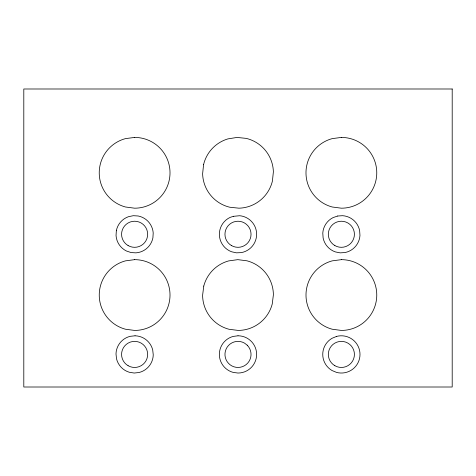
<?xml version="1.0" encoding="UTF-8"?>
<svg xmlns="http://www.w3.org/2000/svg" width="476" height="476" viewBox="0 0 476 476"><rect width="100%" height="100%" fill="white"/><g stroke="black" fill="none" stroke-linecap="round" stroke-linejoin="round"><path stroke-width="0.71" d="M116.34 230.711L116.043 235.566A18.623 18.623 0 0 0 126.455 251.013L131.067 252.56L135.916 252.857A18.623 18.623 0 0 0 152.909 237.833L153.207 232.984A18.623 18.623 0 0 0 138.189 215.991L133.334 215.693L128.568 216.663A18.623 18.623 0 0 0 116.34 230.711M203.579 164.589L202.621 173.776A35.391 35.391 0 0 0 229.777 207.233L238.97 208.185A35.391 35.391 0 0 0 272.421 181.029L273.379 171.842A35.391 35.391 0 0 0 246.223 138.385L237.03 137.433L227.909 138.891A35.391 35.391 0 0 0 203.579 164.589M203.764 286.07L202.609 295.239A35.391 35.391 0 0 0 229.033 329.273L238.196 330.427A35.391 35.391 0 0 0 272.236 304.009L273.391 294.846A35.391 35.391 0 0 0 246.967 260.806L237.804 259.652L228.653 260.907A35.391 35.391 0 0 0 203.764 286.07M336.556 336.419L332.064 338.281A18.623 18.623 0 0 0 332.064 370.542L336.556 372.405A18.623 18.623 0 0 0 359.999 354.412A18.623 18.623 0 0 0 336.556 336.419M337.698 216.015L333.093 217.591A18.623 18.623 0 0 0 322.787 233.103L323.115 237.952A18.623 18.623 0 0 0 335.431 251.929L340.203 252.863L345.052 252.536A18.623 18.623 0 0 0 359.963 235.447L359.636 230.598A18.623 18.623 0 0 0 342.547 215.688L337.698 216.015M233.508 216.282L230.158 217.377A18.623 18.623 0 0 0 219.448 232.621L219.65 237.476A18.623 18.623 0 0 0 231.598 251.768L236.346 252.827L241.201 252.625A18.623 18.623 0 0 0 256.552 235.929L256.35 231.074A18.623 18.623 0 0 0 239.654 215.723L233.573 216.312M238 335.788L233.18 336.419A18.623 18.623 0 0 0 233.18 372.405L238 373.041A18.623 18.623 0 0 0 256.623 354.412A18.623 18.623 0 0 0 238 335.788M134.625 137.421L125.468 138.623A35.391 35.391 0 0 0 125.468 206.995L134.625 208.196A35.391 35.391 0 0 0 170.015 172.806A35.391 35.391 0 0 0 134.625 137.421M341.375 137.421L332.218 138.623A35.391 35.391 0 0 0 332.218 206.995L341.375 208.196A35.391 35.391 0 0 0 376.766 172.806A35.391 35.391 0 0 0 341.375 137.421M134.625 259.652L125.468 260.86A35.391 35.391 0 0 0 125.468 329.225L134.625 330.433A35.391 35.391 0 0 0 170.015 295.043A35.391 35.391 0 0 0 134.625 259.652M341.375 259.652L332.218 260.86A35.391 35.391 0 0 0 332.218 329.225L341.375 330.433A35.391 35.391 0 0 0 376.766 295.043A35.391 35.391 0 0 0 341.375 259.652M135.041 335.794L130.204 336.318A18.623 18.623 0 0 0 116.001 353.995L116.531 358.833A18.623 18.623 0 0 0 129.407 372.291L134.208 373.035L139.046 372.506A18.623 18.623 0 0 0 153.248 354.828L152.719 349.997A18.623 18.623 0 0 0 135.041 335.794M452.2 88.994L23.8 88.994L23.8 387.006L452.2 387.006L452.2 88.994M247.217 345.195L244.521 343.119A13.036 13.036 0 0 0 225.011 353.275A13.036 13.036 0 0 0 242.457 366.663A13.036 13.036 0 0 0 247.217 345.195M128.103 365.705A13.036 13.036 0 0 0 147.661 354.412A13.036 13.036 0 0 0 128.103 343.119A13.036 13.036 0 0 0 128.103 365.705M334.854 365.705A13.036 13.036 0 0 0 354.412 354.412A13.036 13.036 0 0 0 334.854 343.119A13.036 13.036 0 0 0 334.854 365.705M334.854 245.568A13.036 13.036 0 0 0 354.412 234.275A13.036 13.036 0 0 0 334.854 222.982A13.036 13.036 0 0 0 334.854 245.568M231.479 245.568A13.036 13.036 0 0 0 251.036 234.275A13.036 13.036 0 0 0 231.479 222.982A13.036 13.036 0 0 0 231.479 245.568M128.103 245.568A13.036 13.036 0 0 0 147.661 234.275A13.036 13.036 0 0 0 128.103 222.982A13.036 13.036 0 0 0 128.103 245.568"/></g></svg>
